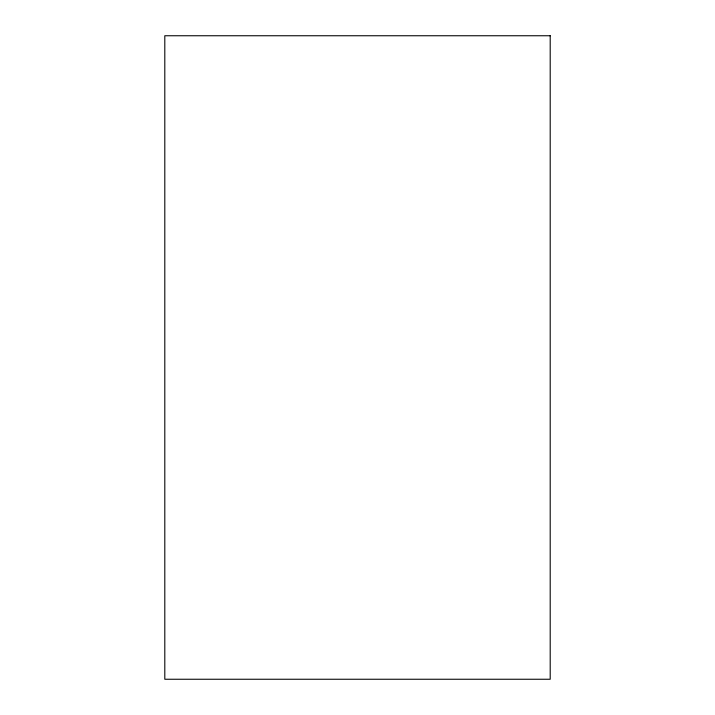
<?xml version="1.0" encoding="UTF-8"?>
<svg xmlns="http://www.w3.org/2000/svg" width="715" height="715" viewBox="0 0 715 715"><rect width="100%" height="100%" fill="white"/><g stroke="black" fill="none" stroke-linecap="round" stroke-linejoin="round"><path stroke-width="1.07" d="M550.201 35.75L164.799 35.75L164.799 679.25L550.201 679.25L550.201 35.75"/></g></svg>
